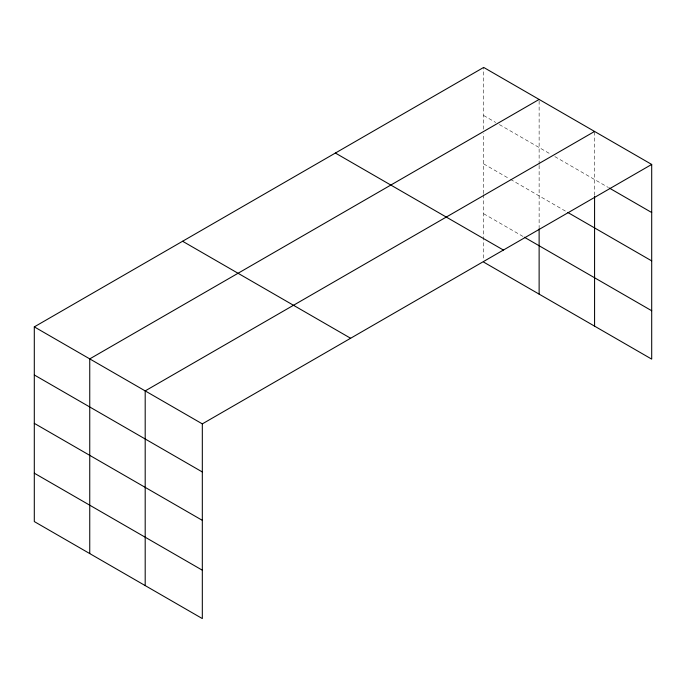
<?xml version="1.0" encoding="UTF-8"?>
<svg xmlns="http://www.w3.org/2000/svg" width="686" height="686" viewBox="0 0 686 686"><rect width="100%" height="100%" fill="white"/><g stroke="black" fill="none" stroke-linecap="round" stroke-linejoin="round"><path stroke-width="0.51" stroke-dasharray="3.43 2.57" d="M483.681 193.589L483.681 133.393M483.681 129.191L483.681 67.425M539.127 165.403L539.127 227.726M539.127 164.357L539.127 99.436M594.573 195.313L594.573 131.446M483.681 115.514L495.695 122.451M499.391 124.586L551.141 154.461M554.837 156.597L608.396 187.518M483.681 163.894L509.561 178.832M510.478 179.363L566.85 211.914M483.681 213.74L523.418 236.679M483.681 194.653L483.681 260.02"/><path stroke-width="1.03" d="M594.573 196.368L594.573 326.142M483.681 262.121L651.7 359.121L651.7 164.434L483.681 67.425L34.3 326.879L34.3 521.566L202.319 618.575L202.319 423.879L34.3 326.879M539.127 99.436L89.746 358.889L89.746 553.576M594.573 131.446L145.192 390.9L145.192 585.595M202.319 423.879L651.7 164.434M609.314 188.05L651.7 212.523M567.776 212.446L651.7 260.894M524.344 237.219L651.7 310.741M335.385 153.047L503.404 250.047M182.596 241.258L350.615 338.258M34.3 374.968L202.319 471.968M34.3 423.348L202.319 520.348M34.3 473.186L202.319 570.195M539.127 228.781L539.127 294.131"/></g></svg>
